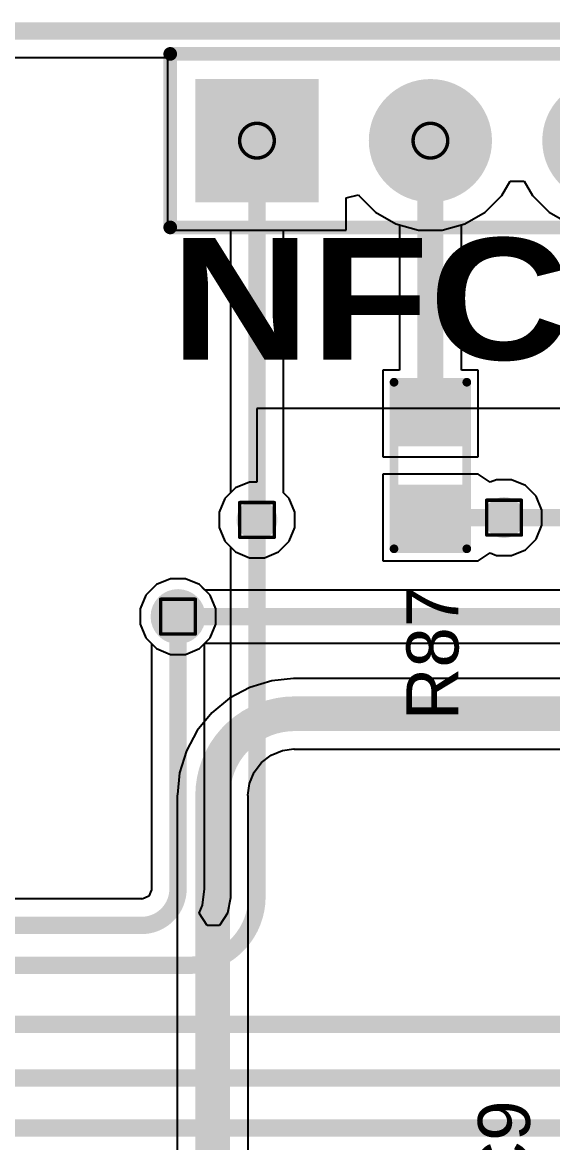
# Model space of a CAD drawing. Header units: inches. Extents: x -40 to 219, y 2 to 133.
# Drawn here: x 9.13 to 16.89, y 66.11 to 82.51 of the extents above; entities that cross this region are included whole.
import ezdxf

# ---------------------------------------------------------------- set-up
doc = ezdxf.new("R2010")
doc.units = ezdxf.units.IN
for name, color, linetype in [('Board Outline', 216, 'Continuous'), ('Bottom Layer', 5, 'Continuous'), ('Bottom Solder', 6, 'Continuous'), ('Drill Drawing', 1, 'Continuous'), ('Multi-Layer', 9, 'Continuous'), ('Pad Holes', 156, 'Continuous'), ('Top Layer', 1, 'Continuous'), ('Top Overlay', 2, 'Continuous'), ('Top Paste', 8, 'Continuous'), ('Top Solder', 216, 'Continuous'), ('Via Holes', 16, 'Continuous')]:
    doc.layers.add(name, color=color, linetype=linetype)
doc.styles.add('Arial', font='', dxfattribs={"height": 0.2})
doc.styles.add('Arial Black_Bold', font='', dxfattribs={"height": 0.2})
doc.styles.get('Arial').set_extended_font_data('Arial')
doc.styles.get('Arial Black_Bold').set_extended_font_data('Arial Black', bold=True)

# ---------------------------------------------------------------- blocks, each defined once
blk = doc.blocks.new('R___0603_31')
at = {"layer": 'Top Layer'}
for points in [[(-0.381, 0.445), (-0.381, -0.445), (-1.143, -0.445), (-1.143, 0.445)], [(1.143, 0.445), (1.143, -0.445), (0.381, -0.445), (0.381, 0.445)]]:
    blk.add_hatch(color=1, dxfattribs=at).paths.add_polyline_path(points)
at = {"layer": 'Top Paste'}
for points in [[(-0.381, 0.445), (-0.381, -0.445), (-1.143, -0.445), (-1.143, 0.445)], [(1.143, 0.445), (1.143, -0.445), (0.381, -0.445), (0.381, 0.445)]]:
    blk.add_hatch(color=8, dxfattribs=at).paths.add_polyline_path(points)
at = {"layer": 'Top Solder'}
for points in [[(-0.279, 0.546), (-0.279, -0.546), (-1.245, -0.546), (-1.245, 0.546)], [(1.245, 0.546), (1.245, -0.546), (0.279, -0.546), (0.279, 0.546)]]:
    blk.add_hatch(color=216, dxfattribs=at).paths.add_polyline_path(points)
at = {"layer": 'Top Overlay'}
for points in [[(-1.219, -0.533, 0.127, 0.127, 0), (-1.219, 0.533, 0.127, 0.127, 0)], [(-1.219, 0.533, 0.127, 0.127, 0), (1.219, 0.533, 0.127, 0.127, 0)], [(1.219, -0.533, 0.127, 0.127, 0), (1.219, 0.533, 0.127, 0.127, 0)], [(1.219, -0.533, 0.127, 0.127, 0), (-1.219, -0.533, 0.127, 0.127, 0)]]:
    blk.add_lwpolyline(points, format="xyseb", dxfattribs=at)
for points in [[(-1.251, 0.533, 0.0635, 0.0635, 1), (-1.187, 0.533, 0.0635, 0.0635, 1)], [(-1.251, 0.533, 0.0635, 0.0635, 1), (-1.187, 0.533, 0.0635, 0.0635, 1)], [(1.187, 0.533, 0.0635, 0.0635, 1), (1.251, 0.533, 0.0635, 0.0635, 1)], [(1.187, 0.533, 0.0635, 0.0635, 1), (1.251, 0.533, 0.0635, 0.0635, 1)], [(-1.251, -0.533, 0.0635, 0.0635, 1), (-1.187, -0.533, 0.0635, 0.0635, 1)], [(-1.251, -0.533, 0.0635, 0.0635, 1), (-1.187, -0.533, 0.0635, 0.0635, 1)], [(1.187, -0.533, 0.0635, 0.0635, 1), (1.251, -0.533, 0.0635, 0.0635, 1)], [(1.187, -0.533, 0.0635, 0.0635, 1), (1.251, -0.533, 0.0635, 0.0635, 1)]]:
    blk.add_lwpolyline(points, format="xyseb", close=True, dxfattribs=at)
blk = doc.blocks.new('HDR1X7_148')
at = {"layer": 'Bottom Layer'}
blk.add_hatch(color=5, dxfattribs=at).paths.add_polyline_path([(-0.8, 0.8), (0.8, 0.8), (0.8, -0.8), (-0.8, -0.8)])
h = blk.add_hatch(color=5, dxfattribs=at)
edge = h.paths.add_edge_path()
edge.add_arc((2.54, 0), 0.8, 0, 360)
h = blk.add_hatch(color=5, dxfattribs=at)
edge = h.paths.add_edge_path()
edge.add_arc((5.08, 0), 0.8, 0, 360)
h = blk.add_hatch(color=5, dxfattribs=at)
edge = h.paths.add_edge_path()
edge.add_arc((7.62, 0), 0.8, 0, 360)
h = blk.add_hatch(color=5, dxfattribs=at)
edge = h.paths.add_edge_path()
edge.add_arc((10.16, 0), 0.8, 0, 360)
h = blk.add_hatch(color=5, dxfattribs=at)
edge = h.paths.add_edge_path()
edge.add_arc((12.7, 0), 0.8, 0, 360)
h = blk.add_hatch(color=5, dxfattribs=at)
edge = h.paths.add_edge_path()
edge.add_arc((15.24, 0), 0.8, 0, 360)
at = {"layer": 'Bottom Solder'}
blk.add_hatch(color=6, dxfattribs=at).paths.add_polyline_path([(-0.902, 0.902), (0.902, 0.902), (0.902, -0.902), (-0.902, -0.902)])
h = blk.add_hatch(color=6, dxfattribs=at)
edge = h.paths.add_edge_path()
edge.add_arc((2.54, 0), 0.902, 0, 360)
h = blk.add_hatch(color=6, dxfattribs=at)
edge = h.paths.add_edge_path()
edge.add_arc((5.08, 0), 0.902, 0, 360)
h = blk.add_hatch(color=6, dxfattribs=at)
edge = h.paths.add_edge_path()
edge.add_arc((7.62, 0), 0.902, 0, 360)
h = blk.add_hatch(color=6, dxfattribs=at)
edge = h.paths.add_edge_path()
edge.add_arc((10.16, 0), 0.902, 0, 360)
h = blk.add_hatch(color=6, dxfattribs=at)
edge = h.paths.add_edge_path()
edge.add_arc((12.7, 0), 0.902, 0, 360)
h = blk.add_hatch(color=6, dxfattribs=at)
edge = h.paths.add_edge_path()
edge.add_arc((15.24, 0), 0.902, 0, 360)
at = {"layer": 'Multi-Layer'}
blk.add_hatch(color=9, dxfattribs=at).paths.add_polyline_path([(-0.8, 0.8), (0.8, 0.8), (0.8, -0.8), (-0.8, -0.8)])
h = blk.add_hatch(color=9, dxfattribs=at)
edge = h.paths.add_edge_path()
edge.add_arc((2.54, 0), 0.8, 0, 360)
h = blk.add_hatch(color=9, dxfattribs=at)
edge = h.paths.add_edge_path()
edge.add_arc((5.08, 0), 0.8, 0, 360)
h = blk.add_hatch(color=9, dxfattribs=at)
edge = h.paths.add_edge_path()
edge.add_arc((7.62, 0), 0.8, 0, 360)
h = blk.add_hatch(color=9, dxfattribs=at)
edge = h.paths.add_edge_path()
edge.add_arc((10.16, 0), 0.8, 0, 360)
h = blk.add_hatch(color=9, dxfattribs=at)
edge = h.paths.add_edge_path()
edge.add_arc((12.7, 0), 0.8, 0, 360)
h = blk.add_hatch(color=9, dxfattribs=at)
edge = h.paths.add_edge_path()
edge.add_arc((15.24, 0), 0.8, 0, 360)
at = {"layer": 'Pad Holes'}
h = blk.add_hatch(color=7, dxfattribs=at)
edge = h.paths.add_edge_path()
edge.add_arc((0, 0), 0.45, 0, 360)
h = blk.add_hatch(color=7, dxfattribs=at)
edge = h.paths.add_edge_path()
edge.add_arc((2.54, 0), 0.45, 0, 360)
h = blk.add_hatch(color=7, dxfattribs=at)
edge = h.paths.add_edge_path()
edge.add_arc((5.08, 0), 0.45, 0, 360)
h = blk.add_hatch(color=7, dxfattribs=at)
edge = h.paths.add_edge_path()
edge.add_arc((7.62, 0), 0.45, 0, 360)
h = blk.add_hatch(color=7, dxfattribs=at)
edge = h.paths.add_edge_path()
edge.add_arc((10.16, 0), 0.45, 0, 360)
h = blk.add_hatch(color=7, dxfattribs=at)
edge = h.paths.add_edge_path()
edge.add_arc((12.7, 0), 0.45, 0, 360)
h = blk.add_hatch(color=7, dxfattribs=at)
edge = h.paths.add_edge_path()
edge.add_arc((15.24, 0), 0.45, 0, 360)
at = {"layer": 'Top Layer'}
blk.add_hatch(color=1, dxfattribs=at).paths.add_polyline_path([(-0.8, 0.8), (0.8, 0.8), (0.8, -0.8), (-0.8, -0.8)])
h = blk.add_hatch(color=1, dxfattribs=at)
edge = h.paths.add_edge_path()
edge.add_arc((2.54, 0), 0.8, 0, 360)
h = blk.add_hatch(color=1, dxfattribs=at)
edge = h.paths.add_edge_path()
edge.add_arc((5.08, 0), 0.8, 0, 360)
h = blk.add_hatch(color=1, dxfattribs=at)
edge = h.paths.add_edge_path()
edge.add_arc((7.62, 0), 0.8, 0, 360)
h = blk.add_hatch(color=1, dxfattribs=at)
edge = h.paths.add_edge_path()
edge.add_arc((10.16, 0), 0.8, 0, 360)
h = blk.add_hatch(color=1, dxfattribs=at)
edge = h.paths.add_edge_path()
edge.add_arc((12.7, 0), 0.8, 0, 360)
h = blk.add_hatch(color=1, dxfattribs=at)
edge = h.paths.add_edge_path()
edge.add_arc((15.24, 0), 0.8, 0, 360)
at = {"layer": 'Top Solder'}
blk.add_hatch(color=216, dxfattribs=at).paths.add_polyline_path([(-0.902, 0.902), (0.902, 0.902), (0.902, -0.902), (-0.902, -0.902)])
h = blk.add_hatch(color=216, dxfattribs=at)
edge = h.paths.add_edge_path()
edge.add_arc((2.54, 0), 0.902, 0, 360)
h = blk.add_hatch(color=216, dxfattribs=at)
edge = h.paths.add_edge_path()
edge.add_arc((5.08, 0), 0.902, 0, 360)
h = blk.add_hatch(color=216, dxfattribs=at)
edge = h.paths.add_edge_path()
edge.add_arc((7.62, 0), 0.902, 0, 360)
h = blk.add_hatch(color=216, dxfattribs=at)
edge = h.paths.add_edge_path()
edge.add_arc((10.16, 0), 0.902, 0, 360)
h = blk.add_hatch(color=216, dxfattribs=at)
edge = h.paths.add_edge_path()
edge.add_arc((12.7, 0), 0.902, 0, 360)
h = blk.add_hatch(color=216, dxfattribs=at)
edge = h.paths.add_edge_path()
edge.add_arc((15.24, 0), 0.902, 0, 360)
at = {"layer": 'Top Overlay'}
for points in [[(-1.27, -1.27, 0.2, 0.2, 0), (-1.27, 1.27, 0.2, 0.2, 0)], [(-1.27, 1.27, 0.2, 0.2, 0), (16.51, 1.27, 0.2, 0.2, 0)], [(16.51, -1.27, 0.2, 0.2, 0), (16.51, 1.27, 0.2, 0.2, 0)], [(-1.27, -1.27, 0.2, 0.2, 0), (16.51, -1.27, 0.2, 0.2, 0)]]:
    blk.add_lwpolyline(points, format="xyseb", dxfattribs=at)
for points in [[(-1.32, 1.27, 0.1, 0.1, 1), (-1.22, 1.27, 0.1, 0.1, 1)], [(-1.32, 1.27, 0.1, 0.1, 1), (-1.22, 1.27, 0.1, 0.1, 1)], [(16.46, 1.27, 0.1, 0.1, 1), (16.56, 1.27, 0.1, 0.1, 1)], [(16.46, 1.27, 0.1, 0.1, 1), (16.56, 1.27, 0.1, 0.1, 1)], [(-1.32, -1.27, 0.1, 0.1, 1), (-1.22, -1.27, 0.1, 0.1, 1)], [(-1.32, -1.27, 0.1, 0.1, 1), (-1.22, -1.27, 0.1, 0.1, 1)], [(16.46, -1.27, 0.1, 0.1, 1), (16.56, -1.27, 0.1, 0.1, 1)], [(16.46, -1.27, 0.1, 0.1, 1), (16.56, -1.27, 0.1, 0.1, 1)]]:
    blk.add_lwpolyline(points, format="xyseb", close=True, dxfattribs=at)

msp = doc.modelspace()

# ---------------------------------------------------------------- hatches: boundary and pattern name
at = {"layer": 'Bottom Layer'}
h = msp.add_hatch(color=5, dxfattribs=at)
edge = h.paths.add_edge_path()
edge.add_arc((12.561, 75.227), 0.3, 0, 360)
h = msp.add_hatch(color=5, dxfattribs=at)
edge = h.paths.add_edge_path()
edge.add_arc((16.179, 75.261), 0.3, 0, 360)
h = msp.add_hatch(color=5, dxfattribs=at)
edge = h.paths.add_edge_path()
edge.add_arc((11.405, 73.812), 0.3, 0, 360)
at = {"layer": 'Bottom Solder'}
h = msp.add_hatch(color=6, dxfattribs=at)
edge = h.paths.add_edge_path()
edge.add_arc((11.405, 73.812), 0.402, 0, 360)
at = {"layer": 'Top Layer'}
h = msp.add_hatch(color=1, dxfattribs=at)
edge = h.paths.add_edge_path()
edge.add_arc((12.561, 75.227), 0.3, 0, 360)
h = msp.add_hatch(color=1, dxfattribs=at)
edge = h.paths.add_edge_path()
edge.add_arc((16.179, 75.261), 0.3, 0, 360)
h = msp.add_hatch(color=1, dxfattribs=at)
edge = h.paths.add_edge_path()
edge.add_arc((11.405, 73.812), 0.3, 0, 360)
at = {"layer": 'Top Solder'}
h = msp.add_hatch(color=216, dxfattribs=at)
edge = h.paths.add_edge_path()
edge.add_arc((11.405, 73.812), 0.402, 0, 360)
at = {"layer": 'Via Holes'}
h = msp.add_hatch(color=7, dxfattribs=at)
edge = h.paths.add_edge_path()
edge.add_arc((12.561, 75.227), 0.15, 0, 360)
h = msp.add_hatch(color=7, dxfattribs=at)
edge = h.paths.add_edge_path()
edge.add_arc((16.179, 75.261), 0.15, 0, 360)
h = msp.add_hatch(color=7, dxfattribs=at)
edge = h.paths.add_edge_path()
edge.add_arc((11.405, 73.812), 0.15, 0, 360)

# ---------------------------------------------------------------- linework, layer by layer
at = {"layer": 'Board Outline'}
msp.add_lwpolyline([(3.393, 82.382, 0.254, 0.254, 0), (85.393, 82.382, 0.254, 0.254, 0)], format="xyseb", dxfattribs=at)
at = {"layer": 'Bottom Layer'}
for p, q in [((3.156, 81.994), (11.253, 81.994)), ((11.253, 81.994), (11.253, 79.47)), ((16.148, 79.974), (16.269, 80.183)), ((16.269, 80.183), (16.474, 80.183)), ((16.474, 80.183), (16.595, 79.974)), ((13.869, 79.94), (14.047, 79.987)), ((13.869, 79.47), (13.869, 79.94)), ((14.047, 79.987), (14.055, 79.974)), ((14.055, 79.974), (14.298, 79.731)), ((15.904, 79.731), (16.148, 79.974)), ((16.595, 79.974), (16.838, 79.731)), ((14.298, 79.731), (14.596, 79.559)), ((15.606, 79.559), (15.904, 79.731)), ((16.838, 79.731), (17.136, 79.559)), ((14.596, 79.559), (14.929, 79.47)), ((15.273, 79.47), (15.606, 79.559)), ((11.253, 79.47), (13.869, 79.47)), ((14.929, 79.47), (15.273, 79.47)), ((20.972, 76.86), (12.561, 76.86)), ((12.561, 76.86), (12.561, 75.781)), ((12.451, 75.781), (12.247, 75.697)), ((12.561, 75.781), (12.451, 75.781)), ((12.247, 75.697), (12.092, 75.541)), ((12.092, 75.541), (12.007, 75.338)), ((12.007, 75.338), (12.007, 75.117)), ((12.007, 75.117), (12.092, 74.914)), ((12.092, 74.914), (12.173, 74.832)), ((12.173, 74.832), (12.173, 69.711)), ((11.091, 74.282), (10.935, 74.126)), ((11.294, 74.366), (11.091, 74.282)), ((11.515, 74.366), (11.294, 74.366)), ((11.718, 74.282), (11.515, 74.366)), ((11.874, 74.126), (11.718, 74.282)), ((10.935, 74.126), (10.851, 73.923)), ((11.959, 73.923), (11.874, 74.126)), ((10.851, 73.923), (10.851, 73.702)), ((11.959, 73.702), (11.959, 73.923)), ((10.851, 73.702), (10.935, 73.499)), ((11.874, 73.499), (11.959, 73.702)), ((10.935, 73.499), (11.016, 73.417)), ((11.793, 73.417), (11.874, 73.499)), ((11.016, 73.417), (11.016, 69.825)), ((11.793, 69.825), (11.793, 73.417)), ((10.978, 69.718), (10.881, 69.678)), ((11.018, 69.814), (10.978, 69.718)), ((11.016, 69.825), (11.018, 69.814)), ((11.762, 69.586), (11.793, 69.825)), ((11.793, 69.825), (11.793, 69.825)), ((12.176, 69.694), (12.132, 69.473)), ((12.173, 69.711), (12.176, 69.694)), ((10.871, 69.68), (2.513, 69.68)), ((10.881, 69.678), (10.871, 69.68)), ((11.714, 69.469), (11.762, 69.586)), ((11.83, 69.291), (11.714, 69.469)), ((12.132, 69.473), (12.011, 69.291)), ((12.011, 69.291), (11.83, 69.291))]:
    msp.add_line(p, q, dxfattribs=at)
for points in [[(12.561, 69.711, 0.254, 0.254, 0), (12.561, 75.227, 0.254, 0.254, 0)], [(16.179, 75.261, 0.254, 0.254, 0), (19.135, 75.261, 0.254, 0.254, 0)], [(11.405, 69.825, 0.254, 0.254, 0), (11.405, 73.812, 0.254, 0.254, 0)], [(11.405, 69.825, 0.254, 0.254, -0.414214), (10.871, 69.291, 0.254, 0.254, 0)], [(12.561, 69.711, 0.254, 0.254, -0.414214), (11.557, 68.707, 0.254, 0.254, 0)], [(2.513, 69.291, 0.254, 0.254, 0), (10.871, 69.291, 0.254, 0.254, 0)], [(4.1, 68.707, 0.254, 0.254, 0), (11.557, 68.707, 0.254, 0.254, 0)], [(4.639, 67.843, 0.254, 0.254, 0), (18.494, 67.843, 0.254, 0.254, 0)], [(5.309, 67.056, 0.254, 0.254, 0), (19.452, 67.056, 0.254, 0.254, 0)], [(5.774, 66.328, 0.254, 0.254, 0), (20.525, 66.328, 0.254, 0.254, 0)]]:
    msp.add_lwpolyline(points, format="xyseb", dxfattribs=at)
for points in [[(12.498, 75.227, 0.127, 0.127, 1), (12.625, 75.227, 0.127, 0.127, 1)], [(16.116, 75.261, 0.127, 0.127, 1), (16.243, 75.261, 0.127, 0.127, 1)], [(11.341, 73.812, 0.127, 0.127, 1), (11.468, 73.812, 0.127, 0.127, 1)], [(11.341, 69.825, 0.127, 0.127, 1), (11.468, 69.825, 0.127, 0.127, 1)], [(11.341, 69.825, 0.127, 0.127, 1), (11.468, 69.825, 0.127, 0.127, 1)], [(12.498, 69.711, 0.127, 0.127, 1), (12.625, 69.711, 0.127, 0.127, 1)], [(12.498, 69.711, 0.127, 0.127, 1), (12.625, 69.711, 0.127, 0.127, 1)], [(10.808, 69.291, 0.127, 0.127, 1), (10.935, 69.291, 0.127, 0.127, 1)], [(10.808, 69.291, 0.127, 0.127, 1), (10.935, 69.291, 0.127, 0.127, 1)], [(11.493, 68.707, 0.127, 0.127, 1), (11.62, 68.707, 0.127, 0.127, 1)], [(11.493, 68.707, 0.127, 0.127, 1), (11.62, 68.707, 0.127, 0.127, 1)]]:
    msp.add_lwpolyline(points, format="xyseb", close=True, dxfattribs=at)
at = {"layer": 'Drill Drawing'}
for points in [[(12.815, 80.778, 0.0508, 0.0508, 1), (12.307, 80.778, 0.0508, 0.0508, 1)], [(15.355, 80.778, 0.0508, 0.0508, 1), (14.847, 80.778, 0.0508, 0.0508, 1)], [(12.295, 80.778, 0.0254, 0.0254, 1), (12.32, 80.778, 0.0254, 0.0254, 1)], [(12.803, 80.778, 0.0254, 0.0254, 1), (12.828, 80.778, 0.0254, 0.0254, 1)], [(14.835, 80.778, 0.0254, 0.0254, 1), (14.86, 80.778, 0.0254, 0.0254, 1)], [(15.343, 80.778, 0.0254, 0.0254, 1), (15.368, 80.778, 0.0254, 0.0254, 1)], [(12.295, 75.481, 0.0254, 0.0254, 1), (12.32, 75.481, 0.0254, 0.0254, 1)], [(12.295, 75.481, 0.0254, 0.0254, 1), (12.32, 75.481, 0.0254, 0.0254, 1)], [(12.803, 75.481, 0.0254, 0.0254, 1), (12.828, 75.481, 0.0254, 0.0254, 1)], [(12.803, 75.481, 0.0254, 0.0254, 1), (12.828, 75.481, 0.0254, 0.0254, 1)], [(15.912, 75.515, 0.0254, 0.0254, 1), (15.938, 75.515, 0.0254, 0.0254, 1)], [(15.912, 75.515, 0.0254, 0.0254, 1), (15.938, 75.515, 0.0254, 0.0254, 1)], [(16.42, 75.515, 0.0254, 0.0254, 1), (16.446, 75.515, 0.0254, 0.0254, 1)], [(16.42, 75.515, 0.0254, 0.0254, 1), (16.446, 75.515, 0.0254, 0.0254, 1)], [(12.295, 74.973, 0.0254, 0.0254, 1), (12.32, 74.973, 0.0254, 0.0254, 1)], [(12.295, 74.973, 0.0254, 0.0254, 1), (12.32, 74.973, 0.0254, 0.0254, 1)], [(12.803, 74.973, 0.0254, 0.0254, 1), (12.828, 74.973, 0.0254, 0.0254, 1)], [(12.803, 74.973, 0.0254, 0.0254, 1), (12.828, 74.973, 0.0254, 0.0254, 1)], [(15.912, 75.007, 0.0254, 0.0254, 1), (15.938, 75.007, 0.0254, 0.0254, 1)], [(15.912, 75.007, 0.0254, 0.0254, 1), (15.938, 75.007, 0.0254, 0.0254, 1)], [(16.42, 75.007, 0.0254, 0.0254, 1), (16.446, 75.007, 0.0254, 0.0254, 1)], [(16.42, 75.007, 0.0254, 0.0254, 1), (16.446, 75.007, 0.0254, 0.0254, 1)], [(11.138, 74.066, 0.0254, 0.0254, 1), (11.163, 74.066, 0.0254, 0.0254, 1)], [(11.138, 74.066, 0.0254, 0.0254, 1), (11.163, 74.066, 0.0254, 0.0254, 1)], [(11.646, 74.066, 0.0254, 0.0254, 1), (11.671, 74.066, 0.0254, 0.0254, 1)], [(11.646, 74.066, 0.0254, 0.0254, 1), (11.671, 74.066, 0.0254, 0.0254, 1)], [(11.138, 73.558, 0.0254, 0.0254, 1), (11.163, 73.558, 0.0254, 0.0254, 1)], [(11.138, 73.558, 0.0254, 0.0254, 1), (11.163, 73.558, 0.0254, 0.0254, 1)], [(11.646, 73.558, 0.0254, 0.0254, 1), (11.671, 73.558, 0.0254, 0.0254, 1)], [(11.646, 73.558, 0.0254, 0.0254, 1), (11.671, 73.558, 0.0254, 0.0254, 1)]]:
    msp.add_lwpolyline(points, format="xyseb", close=True, dxfattribs=at)
for points in [[(12.307, 75.481, 0.0508, 0.0508, 0), (12.815, 75.481, 0.0508, 0.0508, 0)], [(12.307, 74.973, 0.0508, 0.0508, 0), (12.307, 75.481, 0.0508, 0.0508, 0)], [(12.815, 74.973, 0.0508, 0.0508, 0), (12.815, 75.481, 0.0508, 0.0508, 0)], [(15.925, 75.515, 0.0508, 0.0508, 0), (16.433, 75.515, 0.0508, 0.0508, 0)], [(15.925, 75.007, 0.0508, 0.0508, 0), (15.925, 75.515, 0.0508, 0.0508, 0)], [(16.433, 75.007, 0.0508, 0.0508, 0), (16.433, 75.515, 0.0508, 0.0508, 0)], [(12.307, 74.973, 0.0508, 0.0508, 0), (12.815, 74.973, 0.0508, 0.0508, 0)], [(15.925, 75.007, 0.0508, 0.0508, 0), (16.433, 75.007, 0.0508, 0.0508, 0)], [(11.151, 74.066, 0.0508, 0.0508, 0), (11.659, 74.066, 0.0508, 0.0508, 0)], [(11.151, 73.558, 0.0508, 0.0508, 0), (11.151, 74.066, 0.0508, 0.0508, 0)], [(11.659, 73.558, 0.0508, 0.0508, 0), (11.659, 74.066, 0.0508, 0.0508, 0)], [(11.151, 73.558, 0.0508, 0.0508, 0), (11.659, 73.558, 0.0508, 0.0508, 0)]]:
    msp.add_lwpolyline(points, format="xyseb", dxfattribs=at)
at = {"layer": 'Top Layer'}
for p, q in [((3.156, 81.994), (11.253, 81.994)), ((11.253, 81.994), (11.253, 79.47)), ((16.148, 79.974), (16.269, 80.183)), ((16.269, 80.183), (16.474, 80.183)), ((16.474, 80.183), (16.595, 79.974)), ((13.869, 79.94), (14.047, 79.987)), ((13.869, 79.47), (13.869, 79.94)), ((14.047, 79.987), (14.055, 79.974)), ((14.055, 79.974), (14.298, 79.731)), ((15.904, 79.731), (16.148, 79.974)), ((16.595, 79.974), (16.838, 79.731)), ((14.298, 79.731), (14.596, 79.559)), ((15.606, 79.559), (15.904, 79.731)), ((16.838, 79.731), (17.136, 79.559)), ((14.596, 79.559), (14.648, 79.545)), ((14.648, 79.545), (14.648, 77.42)), ((15.554, 79.545), (15.606, 79.559)), ((15.554, 77.42), (15.554, 79.545)), ((11.253, 79.47), (12.173, 79.47)), ((12.173, 79.47), (12.173, 75.622)), ((12.95, 75.622), (12.95, 79.47)), ((12.95, 79.47), (13.869, 79.47)), ((14.648, 77.42), (14.403, 77.42)), ((14.403, 77.42), (14.403, 76.15)), ((15.8, 77.42), (15.554, 77.42)), ((15.8, 76.15), (15.8, 77.42)), ((14.403, 76.15), (15.8, 76.15)), ((15.8, 75.896), (14.403, 75.896)), ((14.403, 75.896), (14.403, 74.626)), ((15.8, 75.896), (15.8, 75.896)), ((15.978, 75.777), (15.8, 75.896)), ((16.069, 75.815), (15.978, 75.777)), ((16.289, 75.815), (16.069, 75.815)), ((16.493, 75.731), (16.289, 75.815)), ((12.173, 75.622), (12.092, 75.541)), ((13.031, 75.541), (12.95, 75.622)), ((16.649, 75.575), (16.493, 75.731)), ((12.092, 75.541), (12.007, 75.338)), ((13.115, 75.338), (13.031, 75.541)), ((16.733, 75.371), (16.649, 75.575)), ((12.007, 75.338), (12.007, 75.117)), ((13.115, 75.117), (13.115, 75.338)), ((16.733, 75.151), (16.733, 75.371)), ((12.007, 75.117), (12.092, 74.914)), ((13.031, 74.914), (13.115, 75.117)), ((16.649, 74.947), (16.733, 75.151)), ((16.493, 74.791), (16.649, 74.947)), ((12.092, 74.914), (12.247, 74.758)), ((12.875, 74.758), (13.031, 74.914)), ((16.289, 74.707), (16.493, 74.791)), ((12.247, 74.758), (12.451, 74.673)), ((12.451, 74.673), (12.671, 74.673)), ((12.671, 74.673), (12.875, 74.758)), ((14.403, 74.626), (15.8, 74.626)), ((15.8, 74.626), (15.978, 74.745)), ((15.8, 74.626), (15.8, 74.626)), ((15.978, 74.745), (16.069, 74.707)), ((16.069, 74.707), (16.289, 74.707)), ((11.091, 74.282), (10.935, 74.126)), ((11.294, 74.366), (11.091, 74.282)), ((11.515, 74.366), (11.294, 74.366)), ((11.718, 74.282), (11.515, 74.366)), ((11.8, 74.2), (11.718, 74.282)), ((10.935, 74.126), (10.851, 73.923)), ((17.14, 74.2), (11.8, 74.2)), ((10.851, 73.923), (10.851, 73.702)), ((10.851, 73.702), (10.935, 73.499)), ((10.935, 73.499), (11.091, 73.343)), ((11.091, 73.343), (11.294, 73.258)), ((11.515, 73.258), (11.718, 73.343)), ((11.718, 73.343), (11.799, 73.424)), ((11.799, 73.424), (18.195, 73.424)), ((11.294, 73.258), (11.515, 73.258)), ((12.777, 72.873), (12.455, 72.776)), ((13.095, 72.905), (12.777, 72.873)), ((13.112, 72.908), (13.095, 72.905)), ((22.333, 72.908), (13.112, 72.908)), ((12.455, 72.776), (12.159, 72.617)), ((12.159, 72.617), (11.899, 72.404)), ((11.899, 72.404), (11.685, 72.144)), ((11.685, 72.144), (11.527, 71.847)), ((11.527, 71.847), (11.429, 71.525)), ((12.77, 71.783), (12.935, 71.852)), ((12.935, 71.852), (13.103, 71.874)), ((13.103, 71.874), (13.112, 71.872)), ((13.112, 71.872), (28.074, 71.872)), ((12.519, 71.533), (12.628, 71.675)), ((12.628, 71.675), (12.77, 71.783)), ((11.429, 71.525), (11.398, 71.207)), ((12.451, 71.368), (12.519, 71.533)), ((12.428, 71.2), (12.451, 71.368)), ((11.398, 71.207), (11.394, 71.19)), ((11.394, 71.19), (11.394, 63.923)), ((12.43, 71.19), (12.428, 71.2)), ((12.43, 63.923), (12.43, 71.19))]:
    msp.add_line(p, q, dxfattribs=at)
for points in [[(12.561, 75.227, 0.254, 0.254, 0), (12.561, 80.778, 0.254, 0.254, 0)], [(15.101, 76.785, 0.381, 0.381, 0), (15.101, 80.778, 0.381, 0.381, 0)], [(15.101, 75.261, 0.254, 0.254, 0), (16.179, 75.261, 0.254, 0.254, 0)], [(16.179, 75.261, 0.254, 0.254, -0.414214), (16.275, 75.166, 0.254, 0.254, 0)], [(11.405, 73.812, 0.254, 0.254, 0), (18.199, 73.812, 0.254, 0.254, 0)], [(11.405, 73.812, 0.254, 0.254, 0), (11.405, 73.812, 0.254, 0.254, 0)], [(11.912, 71.19, 0.508, 0.508, -0.414214), (13.112, 72.39, 0.508, 0.508, 0)], [(13.112, 72.39, 0.508, 0.508, 0), (42.042, 72.39, 0.508, 0.508, 0)], [(11.912, 61.1, 0.508, 0.508, 0), (11.912, 71.19, 0.508, 0.508, 0)]]:
    msp.add_lwpolyline(points, format="xyseb", dxfattribs=at)
for points in [[(12.498, 80.778, 0.127, 0.127, 1), (12.625, 80.778, 0.127, 0.127, 1)], [(15.006, 80.778, 0.191, 0.191, 1), (15.197, 80.778, 0.191, 0.191, 1)], [(15.006, 76.785, 0.191, 0.191, 1), (15.197, 76.785, 0.191, 0.191, 1)], [(12.498, 75.227, 0.127, 0.127, 1), (12.625, 75.227, 0.127, 0.127, 1)], [(15.038, 75.261, 0.127, 0.127, 1), (15.165, 75.261, 0.127, 0.127, 1)], [(16.116, 75.261, 0.127, 0.127, 1), (16.243, 75.261, 0.127, 0.127, 1)], [(16.116, 75.261, 0.127, 0.127, 1), (16.243, 75.261, 0.127, 0.127, 1)], [(16.211, 75.166, 0.127, 0.127, 1), (16.338, 75.166, 0.127, 0.127, 1)], [(11.341, 73.812, 0.127, 0.127, 1), (11.468, 73.812, 0.127, 0.127, 1)], [(11.341, 73.812, 0.127, 0.127, 1), (11.468, 73.812, 0.127, 0.127, 1)], [(11.341, 73.812, 0.127, 0.127, 1), (11.468, 73.812, 0.127, 0.127, 1)], [(12.985, 72.39, 0.254, 0.254, 1), (13.239, 72.39, 0.254, 0.254, 1)], [(12.985, 72.39, 0.254, 0.254, 1), (13.239, 72.39, 0.254, 0.254, 1)], [(11.785, 71.19, 0.254, 0.254, 1), (12.039, 71.19, 0.254, 0.254, 1)], [(11.785, 71.19, 0.254, 0.254, 1), (12.039, 71.19, 0.254, 0.254, 1)]]:
    msp.add_lwpolyline(points, format="xyseb", close=True, dxfattribs=at)

# ---------------------------------------------------------------- block references
msp.add_blockref('HDR1X7_148', (12.561, 80.778))
at = {"rotation": 270}
msp.add_blockref('R___0603_31', (15.101, 76.023), dxfattribs=at)

# ---------------------------------------------------------------- texts
at = {"layer": 'Top Overlay'}
for s, height, rotation, style, p in [('NFC SPI INPUT', 1.778, 360, 'Arial Black_Bold', (11.291, 77.573)), ('R87', 0.762, 90, 'Arial', (15.512, 72.296)), ('C9', 0.762, 90, 'Arial', (16.559, 65.369))]:
    msp.add_text(s, height=height, rotation=rotation, dxfattribs=dict(at, style=style)).set_placement(p)

doc.saveas('drawing.dxf')
